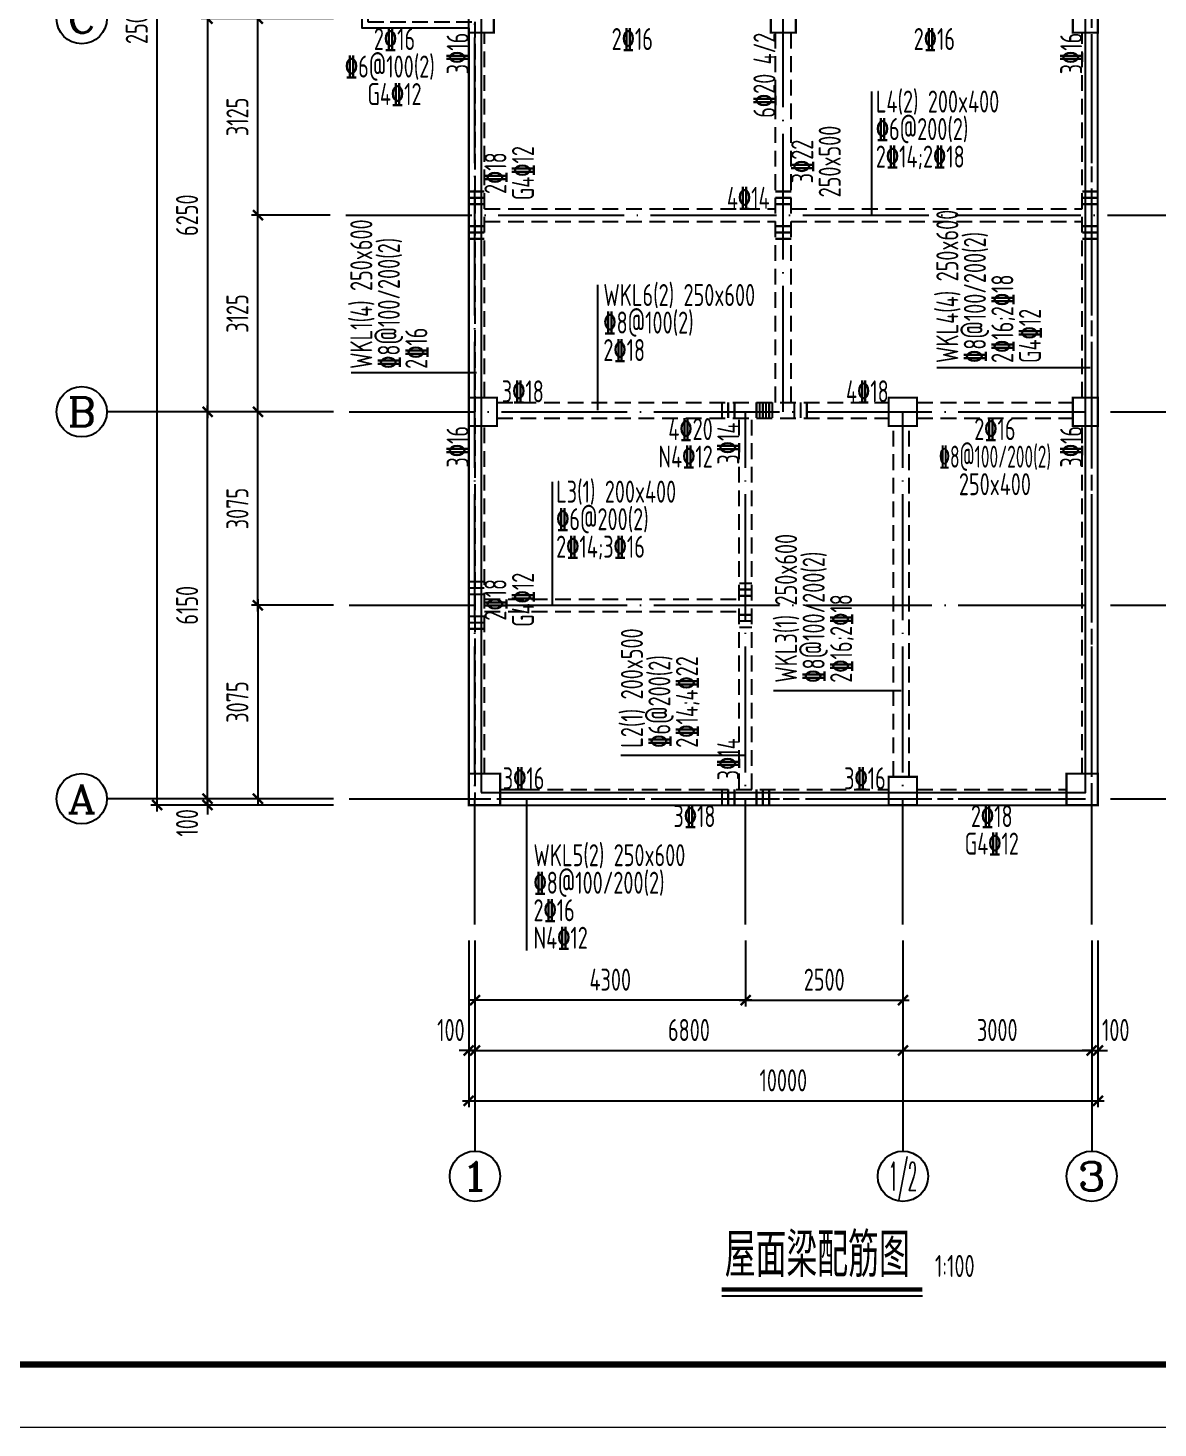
# Model space of a CAD drawing. Extents: x 287149 to 898857, y 100802 to 160212.
# Drawn here: x 807034 to 824991, y 100812 to 123062 of the extents above; entities that cross this region are included whole.
import ezdxf
from ezdxf.enums import TextEntityAlignment as Align

# ---------------------------------------------------------------- set-up
doc = ezdxf.new("R2010")
doc.units = 0
doc.header["$LTSCALE"] = 1000
for name, pattern in [('3', [3.75, 2.5, -1.25]), ('DASH', [0.35, 0.25, -0.1]), ('DOTE', [2.42, 2, -0.2, 0.02, -0.2])]:
    doc.linetypes.add(name, pattern=pattern)
doc.layers.get('0').update_dxf_attribs({"linetype": 'CONTINUOUS'})
doc.layers.get('DEFPOINTS').update_dxf_attribs({"linetype": 'CONTINUOUS'})
for name, color, linetype in [('AXIS', 8, 'DOTE'), ('AXIS_DIM', 3, 'CONTINUOUS'), ('AXIS_TEXT', 3, 'CONTINUOUS'), ('FRAME', 3, 'CONTINUOUS'), ('roof', 30, 'CONTINUOUS'), ('S_BEAM', 4, 'CONTINUOUS'), ('S_BEAMDASH', 134, '3'), ('S_BEAMDIMLOCAL', 7, 'CONTINUOUS'), ('S_BEAMDIMLOCALVER', 7, 'CONTINUOUS'), ('S_BEAMDIMMASS', 2, 'CONTINUOUS'), ('S_BEAMDIMMASSVER', 2, 'CONTINUOUS'), ('S_CL', 2, 'CONTINUOUS'), ('S_SUBBEAMHOOP', 1, 'CONTINUOUS'), ('TEXT', 7, 'CONTINUOUS'), ('填充', 8, 'CONTINUOUS'), ('第三道尺寸线', 4, 'CONTINUOUS')]:
    doc.layers.add(name, color=color, linetype=linetype)
doc.styles.add('_AXIS', font='complex.shx', dxfattribs={"bigfont": 'gbcbig.shx'})
doc.styles.add('COMPLEX', font='COMPLEX')
doc.styles.add('TSSD_Dimension', font='tssdeng.shx', dxfattribs={"width": 0.7, "bigfont": 'hztxt.shx'})
doc.styles.add('TSSD_Rein', font='tssdeng.shx', dxfattribs={"width": 0.7, "bigfont": 'hztxt.shx'})
doc.dimstyles.new('TSSD_100_100', dxfattribs={"dimtxt": 350, "dimasz": 150, "dimexe": 100, "dimexo": 250, "dimgap": 150, "dimtad": 1, "dimdec": 0, "dimzin": 0, "dimdsep": 46, "dimtxsty": 'TSSD_Dimension', "dimblk": 'ARCHTICK', "dimcen": 0, "dimdle": 100, "dimclrd": 3, "dimclre": 3, "dimclrt": 7, "dimadec": 0, "dimazin": 0, "dimtfac": 1, "dimtdec": 0, "dimtix": 1, "dimtmove": 2, "dimatfit": 3, "dimfxl": 100, "dimtolj": 1, "dimtzin": 0, "dimarcsym": 0})

# ---------------------------------------------------------------- blocks, each defined once
blk = doc.blocks.new('A$C2F0C53E4')
at = {"layer": 'FRAME'}
for points, const_width in [([(10, 42010), (10, 10), (59410, 10), (59410, 42010)], 20), ([(2510, 41010), (2510, 1010), (58410, 1010), (58410, 41010)], 100)]:
    blk.add_lwpolyline(points, close=True, dxfattribs=dict(at, const_width=const_width))
blk = doc.blocks.new('_ARCHTICK')
at = {"color": 0}
blk.add_lwpolyline([(-0.53033, -0.53033, 0.25, 0.25, 0), (0.53033, 0.53033, 0.5, 0.5, 0)], format="xyseb", dxfattribs=at)
blk = doc.blocks.new('*D340')
at = {"layer": 'AXIS_DIM', "color": 3, "lineweight": -2}
for p, q in [((809887.044864, 110711.708046), (809887.044864, 117061.708046)), ((811886.971394, 116961.708046), (809787.044864, 116961.708046)), ((811886.971394, 110811.708046), (809787.044864, 110811.708046))]:
    blk.add_line(p, q, dxfattribs=at)
at = {"layer": 'DEFPOINTS', "color": 0}
for p in [(809887.044864, 116961.708046), (812136.971394, 116961.708046), (812136.971394, 110811.708046)]:
    blk.add_point(p, dxfattribs=at)
at = {"layer": 'AXIS_DIM', "color": 3, "lineweight": -2, "xscale": 150, "yscale": 150, "zscale": 150}
for p, rotation in [((809887.044864, 116961.708046), 90), ((809887.044864, 110811.708046), 270)]:
    blk.add_blockref('_ARCHTICK', p, dxfattribs=dict(at, rotation=rotation))
at = {"layer": 'AXIS_DIM', "color": 7, "insert": (809562.044864, 113886.708046), "char_height": 350, "attachment_point": 5, "rotation": 90, "style": 'TSSD_Dimension'}
blk.add_mtext('\\A1;6150', dxfattribs=at)
blk = doc.blocks.new('*D341')
at = {"layer": 'AXIS_DIM', "color": 3, "lineweight": -2}
for p, q in [((809887.044864, 123311.708046), (809887.044864, 116861.708046)), ((811886.971394, 123211.708046), (809787.044864, 123211.708046)), ((811886.971394, 116961.708046), (809787.044864, 116961.708046))]:
    blk.add_line(p, q, dxfattribs=at)
at = {"layer": 'DEFPOINTS', "color": 0}
for p in [(812136.971394, 123211.708046), (809887.044864, 116961.708046), (812136.971394, 116961.708046)]:
    blk.add_point(p, dxfattribs=at)
at = {"layer": 'AXIS_DIM', "color": 3, "lineweight": -2, "xscale": 150, "yscale": 150, "zscale": 150}
for p, rotation in [((809887.044864, 123211.708046), 90), ((809887.044864, 116961.708046), 270)]:
    blk.add_blockref('_ARCHTICK', p, dxfattribs=dict(at, rotation=rotation))
at = {"layer": 'AXIS_DIM', "color": 7, "insert": (809562.044864, 120086.708046), "char_height": 350, "attachment_point": 5, "rotation": 90, "style": 'TSSD_Dimension'}
blk.add_mtext('\\A1;6250', dxfattribs=at)
blk = doc.blocks.new('*D344')
at = {"layer": 'AXIS_DIM', "color": 3, "lineweight": -2}
for p, q in [((809087.044864, 110611.708046), (809087.044864, 135811.708046)), ((811886.971394, 135711.708046), (808987.044864, 135711.708046)), ((811886.971394, 110711.708046), (808987.044864, 110711.708046))]:
    blk.add_line(p, q, dxfattribs=at)
at = {"layer": 'DEFPOINTS', "color": 0}
for p in [(809087.044864, 135711.708046), (812136.971394, 135711.708046), (812136.971394, 110711.708046)]:
    blk.add_point(p, dxfattribs=at)
at = {"layer": 'AXIS_DIM', "color": 3, "lineweight": -2, "xscale": 150, "yscale": 150, "zscale": 150}
for p, rotation in [((809087.044864, 135711.708046), 90), ((809087.044864, 110711.708046), 270)]:
    blk.add_blockref('_ARCHTICK', p, dxfattribs=dict(at, rotation=rotation))
at = {"layer": 'AXIS_DIM', "color": 7, "insert": (808762.044864, 123211.708046), "char_height": 350, "attachment_point": 5, "rotation": 90, "style": 'TSSD_Dimension'}
blk.add_mtext('\\A1;25000', dxfattribs=at)
blk = doc.blocks.new('*D345')
at = {"layer": 'AXIS_DIM', "color": 3, "lineweight": -2}
for p, q in [((811886.971394, 110811.708046), (809787.044864, 110811.708046)), ((809887.044864, 110811.708046), (809887.044864, 110961.708046)), ((809887.044864, 110811.708046), (809887.044864, 110711.708046)), ((811886.971394, 110711.708046), (809787.044864, 110711.708046)), ((809887.044864, 110711.708046), (809887.044864, 110561.708046))]:
    blk.add_line(p, q, dxfattribs=at)
at = {"layer": 'DEFPOINTS', "color": 0}
for p in [(812136.971394, 110811.708046), (809887.044864, 110711.708046), (812136.971394, 110711.708046)]:
    blk.add_point(p, dxfattribs=at)
at = {"layer": 'AXIS_DIM', "color": 3, "lineweight": -2, "xscale": 150, "yscale": 150, "zscale": 150}
for p, rotation in [((809887.044864, 110811.708046), 270), ((809887.044864, 110711.708046), 90)]:
    blk.add_blockref('_ARCHTICK', p, dxfattribs=dict(at, rotation=rotation))
at = {"layer": 'AXIS_DIM', "color": 7, "insert": (809562.044864, 110429.464456), "char_height": 350, "attachment_point": 5, "rotation": 90, "style": 'TSSD_Dimension'}
blk.add_mtext('\\A1;100', dxfattribs=at)
blk = doc.blocks.new('_AXISO')
blk.add_circle((0, 0), 0.5)
at = {"layer": 'AXIS_TEXT', "style": 'COMPLEX', "width": 1.041667}
blk.add_attdef('A', text='', height=0.56, dxfattribs=at).set_placement((-0.25, -0.28), (0.25, -0.28), align=Align.FIT)
blk = doc.blocks.new('*D350')
at = {"layer": 'AXIS_DIM', "color": 3, "lineweight": -2}
for p, q in [((814136.971394, 108561.708046), (814136.971394, 106711.784623)), ((820936.971394, 108561.708046), (820936.971394, 106711.784623)), ((814036.971394, 106811.784623), (821036.971394, 106811.784623))]:
    blk.add_line(p, q, dxfattribs=at)
at = {"layer": 'DEFPOINTS', "color": 0}
for p in [(814136.971394, 108811.708046), (820936.971394, 108811.708046), (820936.971394, 106811.784623)]:
    blk.add_point(p, dxfattribs=at)
at = {"layer": 'AXIS_DIM', "color": 3, "lineweight": -2, "xscale": 150, "yscale": 150, "zscale": 150, "rotation": 180}
blk.add_blockref('_ARCHTICK', (814136.971394, 106811.784623), dxfattribs=at)
at = {"layer": 'AXIS_DIM', "color": 3, "lineweight": -2, "xscale": 150, "yscale": 150, "zscale": 150}
blk.add_blockref('_ARCHTICK', (820936.971394, 106811.784623), dxfattribs=at)
at = {"layer": 'AXIS_DIM', "color": 7, "insert": (817536.971394, 107136.784623), "char_height": 350, "attachment_point": 5, "style": 'TSSD_Dimension'}
blk.add_mtext('\\A1;6800', dxfattribs=at)
blk = doc.blocks.new('*D351')
at = {"layer": 'AXIS_DIM', "color": 3, "lineweight": -2}
for p, q in [((820936.971394, 108561.708046), (820936.971394, 106711.784623)), ((823936.971394, 108561.708046), (823936.971394, 106711.784623)), ((820836.971394, 106811.784623), (824036.971394, 106811.784623))]:
    blk.add_line(p, q, dxfattribs=at)
at = {"layer": 'DEFPOINTS', "color": 0}
for p in [(820936.971394, 108811.708046), (823936.971394, 108811.708046), (823936.971394, 106811.784623)]:
    blk.add_point(p, dxfattribs=at)
at = {"layer": 'AXIS_DIM', "color": 3, "lineweight": -2, "xscale": 150, "yscale": 150, "zscale": 150, "rotation": 180}
blk.add_blockref('_ARCHTICK', (820936.971394, 106811.784623), dxfattribs=at)
at = {"layer": 'AXIS_DIM', "color": 3, "lineweight": -2, "xscale": 150, "yscale": 150, "zscale": 150}
blk.add_blockref('_ARCHTICK', (823936.971394, 106811.784623), dxfattribs=at)
at = {"layer": 'AXIS_DIM', "color": 7, "insert": (822436.971394, 107136.784623), "char_height": 350, "attachment_point": 5, "style": 'TSSD_Dimension'}
blk.add_mtext('\\A1;3000', dxfattribs=at)
blk = doc.blocks.new('*D352')
at = {"layer": 'AXIS_DIM', "color": 3, "lineweight": -2}
for p, q in [((814036.971394, 108561.708046), (814036.971394, 105911.784623)), ((824036.971394, 108561.708046), (824036.971394, 105911.784623)), ((813936.971394, 106011.784623), (824136.971394, 106011.784623))]:
    blk.add_line(p, q, dxfattribs=at)
at = {"layer": 'DEFPOINTS', "color": 0}
for p in [(814036.971394, 108811.708046), (824036.971394, 108811.708046), (824036.971394, 106011.784623)]:
    blk.add_point(p, dxfattribs=at)
at = {"layer": 'AXIS_DIM', "color": 3, "lineweight": -2, "xscale": 150, "yscale": 150, "zscale": 150, "rotation": 180}
blk.add_blockref('_ARCHTICK', (814036.971394, 106011.784623), dxfattribs=at)
at = {"layer": 'AXIS_DIM', "color": 3, "lineweight": -2, "xscale": 150, "yscale": 150, "zscale": 150}
blk.add_blockref('_ARCHTICK', (824036.971394, 106011.784623), dxfattribs=at)
at = {"layer": 'AXIS_DIM', "color": 7, "insert": (819036.971394, 106336.784623), "char_height": 350, "attachment_point": 5, "style": 'TSSD_Dimension'}
blk.add_mtext('\\A1;10000', dxfattribs=at)
blk = doc.blocks.new('*D353')
at = {"layer": 'AXIS_DIM', "color": 3, "lineweight": -2}
for p, q in [((823936.971394, 108561.708046), (823936.971394, 106711.784623)), ((824036.971394, 108561.708046), (824036.971394, 106711.784623)), ((823936.971394, 106811.784623), (823786.971394, 106811.784623)), ((823936.971394, 106811.784623), (824036.971394, 106811.784623)), ((824036.971394, 106811.784623), (824186.971394, 106811.784623))]:
    blk.add_line(p, q, dxfattribs=at)
at = {"layer": 'DEFPOINTS', "color": 0}
for p in [(823936.971394, 108811.708046), (824036.971394, 108811.708046), (824036.971394, 106811.784623)]:
    blk.add_point(p, dxfattribs=at)
at = {"layer": 'AXIS_DIM', "color": 3, "lineweight": -2, "xscale": 150, "yscale": 150, "zscale": 150}
blk.add_blockref('_ARCHTICK', (823936.971394, 106811.784623), dxfattribs=at)
at = {"layer": 'AXIS_DIM', "color": 3, "lineweight": -2, "xscale": 150, "yscale": 150, "zscale": 150, "rotation": 180}
blk.add_blockref('_ARCHTICK', (824036.971394, 106811.784623), dxfattribs=at)
at = {"layer": 'AXIS_DIM', "color": 7, "insert": (824319.214984, 107136.784623), "char_height": 350, "attachment_point": 5, "style": 'TSSD_Dimension'}
blk.add_mtext('\\A1;100', dxfattribs=at)
blk = doc.blocks.new('*D354')
at = {"layer": 'AXIS_DIM', "color": 3, "lineweight": -2}
for p, q in [((814036.971394, 108561.708046), (814036.971394, 106711.784623)), ((814136.971394, 108561.708046), (814136.971394, 106711.784623)), ((814036.971394, 106811.784623), (813886.971394, 106811.784623)), ((814136.971394, 106811.784623), (814036.971394, 106811.784623)), ((814136.971394, 106811.784623), (814286.971394, 106811.784623))]:
    blk.add_line(p, q, dxfattribs=at)
at = {"layer": 'DEFPOINTS', "color": 0}
for p in [(814036.971394, 108811.708046), (814136.971394, 108811.708046), (814036.971394, 106811.784623)]:
    blk.add_point(p, dxfattribs=at)
at = {"layer": 'AXIS_DIM', "color": 3, "lineweight": -2, "xscale": 150, "yscale": 150, "zscale": 150}
blk.add_blockref('_ARCHTICK', (814036.971394, 106811.784623), dxfattribs=at)
at = {"layer": 'AXIS_DIM', "color": 3, "lineweight": -2, "xscale": 150, "yscale": 150, "zscale": 150, "rotation": 180}
blk.add_blockref('_ARCHTICK', (814136.971394, 106811.784623), dxfattribs=at)
at = {"layer": 'AXIS_DIM', "color": 7, "insert": (813754.727804, 107136.784623), "char_height": 350, "attachment_point": 5, "style": 'TSSD_Dimension'}
blk.add_mtext('\\A1;100', dxfattribs=at)
blk = doc.blocks.new('*D355')
at = {"layer": 'DEFPOINTS', "color": 0}
for p in [(812136.971394, 113886.708046), (810687.044864, 110811.708046), (812136.971394, 110811.708046)]:
    blk.add_point(p, dxfattribs=at)
at = {"layer": '第三道尺寸线', "color": 3, "lineweight": -2}
for p, q in [((810687.044864, 113986.708046), (810687.044864, 110711.708046)), ((811886.971394, 113886.708046), (810587.044864, 113886.708046)), ((811886.971394, 110811.708046), (810587.044864, 110811.708046))]:
    blk.add_line(p, q, dxfattribs=at)
at = {"layer": '第三道尺寸线', "color": 3, "lineweight": -2, "xscale": 150, "yscale": 150, "zscale": 150}
for p, rotation in [((810687.044864, 113886.708046), 90), ((810687.044864, 110811.708046), 270)]:
    blk.add_blockref('_ARCHTICK', p, dxfattribs=dict(at, rotation=rotation))
at = {"layer": '第三道尺寸线', "color": 7, "insert": (810362.044864, 112349.208046), "char_height": 350, "attachment_point": 5, "rotation": 90, "style": 'TSSD_Dimension'}
blk.add_mtext('\\A1;3075', dxfattribs=at)
blk = doc.blocks.new('*D356')
at = {"layer": 'DEFPOINTS', "color": 0}
for p in [(810687.044864, 116961.708046), (812136.971394, 116961.708046), (812136.971394, 113886.708046)]:
    blk.add_point(p, dxfattribs=at)
at = {"layer": '第三道尺寸线', "color": 3, "lineweight": -2}
for p, q in [((810687.044864, 113786.708046), (810687.044864, 117061.708046)), ((811886.971394, 116961.708046), (810587.044864, 116961.708046)), ((811886.971394, 113886.708046), (810587.044864, 113886.708046))]:
    blk.add_line(p, q, dxfattribs=at)
at = {"layer": '第三道尺寸线', "color": 3, "lineweight": -2, "xscale": 150, "yscale": 150, "zscale": 150}
for p, rotation in [((810687.044864, 116961.708046), 90), ((810687.044864, 113886.708046), 270)]:
    blk.add_blockref('_ARCHTICK', p, dxfattribs=dict(at, rotation=rotation))
at = {"layer": '第三道尺寸线', "color": 7, "insert": (810362.044864, 115424.208046), "char_height": 350, "attachment_point": 5, "rotation": 90, "style": 'TSSD_Dimension'}
blk.add_mtext('\\A1;3075', dxfattribs=at)
blk = doc.blocks.new('*D357')
at = {"layer": 'DEFPOINTS', "color": 0}
for p in [(818436.971394, 108811.708046), (820936.971394, 108811.708046), (820936.971394, 107611.784623)]:
    blk.add_point(p, dxfattribs=at)
at = {"layer": '第三道尺寸线', "color": 3, "lineweight": -2}
for p, q in [((818436.971394, 108561.708046), (818436.971394, 107511.784623)), ((820936.971394, 108561.708046), (820936.971394, 107511.784623)), ((818336.971394, 107611.784623), (821036.971394, 107611.784623))]:
    blk.add_line(p, q, dxfattribs=at)
at = {"layer": '第三道尺寸线', "color": 3, "lineweight": -2, "xscale": 150, "yscale": 150, "zscale": 150, "rotation": 180}
blk.add_blockref('_ARCHTICK', (818436.971394, 107611.784623), dxfattribs=at)
at = {"layer": '第三道尺寸线', "color": 3, "lineweight": -2, "xscale": 150, "yscale": 150, "zscale": 150}
blk.add_blockref('_ARCHTICK', (820936.971394, 107611.784623), dxfattribs=at)
at = {"layer": '第三道尺寸线', "color": 7, "insert": (819686.971394, 107936.784623), "char_height": 350, "attachment_point": 5, "style": 'TSSD_Dimension'}
blk.add_mtext('\\A1;2500', dxfattribs=at)
blk = doc.blocks.new('*D358')
at = {"layer": 'DEFPOINTS', "color": 0}
for p in [(814136.971394, 108811.708046), (818436.971394, 108811.708046), (814136.971394, 107611.784623)]:
    blk.add_point(p, dxfattribs=at)
at = {"layer": '第三道尺寸线', "color": 3, "lineweight": -2}
for p, q in [((814136.971394, 108561.708046), (814136.971394, 107511.784623)), ((818436.971394, 108561.708046), (818436.971394, 107511.784623)), ((818536.971394, 107611.784623), (814036.971394, 107611.784623))]:
    blk.add_line(p, q, dxfattribs=at)
at = {"layer": '第三道尺寸线', "color": 3, "lineweight": -2, "xscale": 150, "yscale": 150, "zscale": 150, "rotation": 180}
blk.add_blockref('_ARCHTICK', (814136.971394, 107611.784623), dxfattribs=at)
at = {"layer": '第三道尺寸线', "color": 3, "lineweight": -2, "xscale": 150, "yscale": 150, "zscale": 150}
blk.add_blockref('_ARCHTICK', (818436.971394, 107611.784623), dxfattribs=at)
at = {"layer": '第三道尺寸线', "color": 7, "insert": (816286.971394, 107936.784623), "char_height": 350, "attachment_point": 5, "style": 'TSSD_Dimension'}
blk.add_mtext('\\A1;4300', dxfattribs=at)
blk = doc.blocks.new('*D359')
at = {"layer": 'DEFPOINTS', "color": 0}
for p in [(810687.044864, 123211.708046), (812087.044864, 123211.708046), (812087.044864, 120086.708046)]:
    blk.add_point(p, dxfattribs=at)
at = {"layer": '第三道尺寸线', "color": 3, "lineweight": -2}
for p, q in [((810687.044864, 119986.708046), (810687.044864, 123311.708046)), ((811837.044864, 123211.708046), (810587.044864, 123211.708046)), ((811837.044864, 120086.708046), (810587.044864, 120086.708046))]:
    blk.add_line(p, q, dxfattribs=at)
at = {"layer": '第三道尺寸线', "color": 3, "lineweight": -2, "xscale": 150, "yscale": 150, "zscale": 150}
for p, rotation in [((810687.044864, 123211.708046), 90), ((810687.044864, 120086.708046), 270)]:
    blk.add_blockref('_ARCHTICK', p, dxfattribs=dict(at, rotation=rotation))
at = {"layer": '第三道尺寸线', "color": 7, "insert": (810362.044864, 121649.208046), "char_height": 350, "attachment_point": 5, "rotation": 90, "style": 'TSSD_Dimension'}
blk.add_mtext('\\A1;3125', dxfattribs=at)
blk = doc.blocks.new('*D360')
at = {"layer": 'DEFPOINTS', "color": 0}
for p in [(810687.044864, 120086.708046), (812087.044864, 120086.708046), (812087.044864, 116961.708046)]:
    blk.add_point(p, dxfattribs=at)
at = {"layer": '第三道尺寸线', "color": 3, "lineweight": -2}
for p, q in [((810687.044864, 116861.708046), (810687.044864, 120186.708046)), ((811837.044864, 120086.708046), (810587.044864, 120086.708046)), ((811837.044864, 116961.708046), (810587.044864, 116961.708046))]:
    blk.add_line(p, q, dxfattribs=at)
at = {"layer": '第三道尺寸线', "color": 3, "lineweight": -2, "xscale": 150, "yscale": 150, "zscale": 150}
for p, rotation in [((810687.044864, 120086.708046), 90), ((810687.044864, 116961.708046), 270)]:
    blk.add_blockref('_ARCHTICK', p, dxfattribs=dict(at, rotation=rotation))
at = {"layer": '第三道尺寸线', "color": 7, "insert": (810362.044864, 118524.208046), "char_height": 350, "attachment_point": 5, "rotation": 90, "style": 'TSSD_Dimension'}
blk.add_mtext('\\A1;3125', dxfattribs=at)

msp = doc.modelspace()

# ---------------------------------------------------------------- linework, layer by layer
at = {"layer": 'AXIS'}
for p, q in [((814136.971, 108811.708), (814136.971, 137111.708)), ((819036.971, 116961.708), (819036.971, 137111.708)), ((823936.971, 108811.708), (823936.971, 137111.708)), ((812087.045, 120086.708), (825887.045, 120086.708)), ((812136.971, 116961.708), (825936.971, 116961.708)), ((818436.971, 108811.708), (818436.971, 116961.708)), ((820936.971, 108811.708), (820936.971, 116961.708)), ((812136.971, 113886.708), (825936.971, 113886.708)), ((812136.971, 110811.708), (825936.971, 110811.708))]:
    msp.add_line(p, q, dxfattribs=at)
at = {"layer": 'AXIS_TEXT'}
for p, q in [((811386.971, 116961.708), (808287.045, 116961.708)), ((811886.971, 110811.708), (808287.045, 110811.708)), ((814136.971, 108561.708), (814136.971, 105211.785)), ((820936.971, 108561.708), (820936.971, 105211.785)), ((823936.971, 108561.708), (823936.971, 105211.785))]:
    msp.add_line(p, q, dxfattribs=at)
at = {"layer": 'roof'}
for points in [[(814036.971, 110711.708), (824036.971, 110711.708), (824036.971, 135711.708), (812336.971, 135711.708), (812336.971, 123061.708), (814036.971, 123061.708)], [(814236.971, 110911.708), (823836.971, 110911.708), (823836.971, 135511.708), (812536.971, 135511.708), (812536.971, 123261.708), (814236.971, 123261.708)]]:
    msp.add_lwpolyline(points, close=True, dxfattribs=at)
at = {"layer": 'roof', "linetype": 'DASH'}
msp.add_lwpolyline([(814136.971, 110811.708), (823936.971, 110811.708), (823936.971, 135611.708), (812436.971, 135611.708), (812436.971, 123161.708), (814136.971, 123161.708)], close=True, dxfattribs=at)
at = {"layer": 'S_BEAM', "ltscale": 0.01}
for p, q in [((814036.971, 117186.708), (814036.971, 122986.708)), ((824036.971, 117186.708), (824036.971, 122986.708)), ((814036.971, 111211.708), (814036.971, 116736.708)), ((824036.971, 111211.708), (824036.971, 116736.708)), ((814536.971, 110711.708), (820711.971, 110711.708)), ((821161.971, 110711.708), (823536.971, 110711.708))]:
    msp.add_line(p, q, dxfattribs=at)
at = {"layer": 'S_BEAMDASH', "ltscale": 0.1}
for p, q in [((814286.971, 117186.708), (814286.971, 122986.708)), ((818911.971, 117111.708), (818911.971, 122986.708)), ((819161.971, 117111.708), (819161.971, 122986.708)), ((823786.971, 117186.708), (823786.971, 122986.708)), ((814286.971, 120186.708), (818911.971, 120186.708)), ((819161.971, 120186.708), (823786.971, 120186.708)), ((814286.971, 119986.708), (818911.971, 119986.708)), ((819161.971, 119986.708), (823786.971, 119986.708)), ((814486.971, 117111.708), (820711.971, 117111.708)), ((821161.971, 117111.708), (823636.971, 117111.708)), ((814486.971, 116861.708), (820711.971, 116861.708)), ((818336.971, 110961.708), (818336.971, 116861.708)), ((818536.971, 110961.708), (818536.971, 116861.708)), ((821161.971, 116861.708), (823636.971, 116861.708)), ((814286.971, 111211.708), (814286.971, 116736.708)), ((820786.971, 111161.708), (820786.971, 116736.708)), ((821036.971, 111161.708), (821036.971, 116736.708)), ((823786.971, 111211.708), (823786.971, 116736.708)), ((814286.971, 113986.708), (818336.971, 113986.708)), ((814286.971, 113786.708), (818336.971, 113786.708)), ((814536.971, 110961.708), (820711.971, 110961.708)), ((821161.971, 110961.708), (823536.971, 110961.708))]:
    msp.add_line(p, q, dxfattribs=at)
at = {"layer": 'S_BEAMDIMMASS', "ltscale": 0.01}
for p, q in [((820442.002, 120086.708), (820442.002, 122054.697)), ((816091.922, 116986.708), (816091.922, 118980.02)), ((815366.568, 113886.708), (815366.568, 115850.34)), ((814961.033, 108398.391), (814961.033, 110811.708))]:
    msp.add_line(p, q, dxfattribs=at)
at = {"layer": 'S_BEAMDIMMASSVER', "ltscale": 0.01}
for p, q in [((814161.971, 117582.218), (812171.869, 117582.218)), ((823911.971, 117662.324), (821477.947, 117662.324)), ((820911.971, 112529.894), (818879.388, 112529.894)), ((818436.971, 111500.21), (816455.673, 111500.21))]:
    msp.add_line(p, q, dxfattribs=at)
at = {"layer": 'S_CL', "ltscale": 0.01, "const_width": 35}
for points in [[(814436.971, 122986.708), (814436.971, 123436.708), (814036.971, 123436.708), (814036.971, 122986.708)], [(819236.971, 122986.708), (819236.971, 123436.708), (818836.971, 123436.708), (818836.971, 122986.708)], [(824036.971, 122986.708), (824036.971, 123436.708), (823636.971, 123436.708), (823636.971, 122986.708)], [(814486.971, 116736.708), (814486.971, 117186.708), (814036.971, 117186.708), (814036.971, 116736.708)], [(821161.971, 116736.708), (821161.971, 117186.708), (820711.971, 117186.708), (820711.971, 116736.708)], [(824036.971, 116736.708), (824036.971, 117186.708), (823636.971, 117186.708), (823636.971, 116736.708)], [(814536.971, 110711.708), (814536.971, 111211.708), (814036.971, 111211.708), (814036.971, 110711.708)], [(821161.971, 110711.708), (821161.971, 111161.708), (820711.971, 111161.708), (820711.971, 110711.708)], [(824036.971, 110711.708), (824036.971, 111211.708), (823536.971, 111211.708), (823536.971, 110711.708)]]:
    msp.add_lwpolyline(points, close=True, dxfattribs=at)
at = {"layer": 'S_SUBBEAMHOOP', "ltscale": 0.01, "const_width": 35}
for points in [[(814036.971, 120461.708), (814286.971, 120461.708)], [(814036.971, 120361.708), (814286.971, 120361.708)], [(818911.971, 120461.708), (819161.971, 120461.708)], [(818911.971, 120361.708), (819161.971, 120361.708)], [(823786.971, 120461.708), (824036.971, 120461.708)], [(823786.971, 120361.708), (824036.971, 120361.708)], [(814036.971, 120261.708), (814286.971, 120261.708)], [(818911.971, 120261.708), (819161.971, 120261.708)], [(823786.971, 120261.708), (824036.971, 120261.708)], [(814036.971, 119911.708), (814286.971, 119911.708)], [(818911.971, 119911.708), (819161.971, 119911.708)], [(823786.971, 119911.708), (824036.971, 119911.708)], [(814036.971, 119811.708), (814286.971, 119811.708)], [(814036.971, 119711.708), (814286.971, 119711.708)], [(818911.971, 119811.708), (819161.971, 119811.708)], [(818911.971, 119711.708), (819161.971, 119711.708)], [(823786.971, 119811.708), (824036.971, 119811.708)], [(823786.971, 119711.708), (824036.971, 119711.708)], [(818061.971, 117111.708), (818061.971, 116861.708)], [(818161.971, 117111.708), (818161.971, 116861.708)], [(818261.971, 117111.708), (818261.971, 116861.708)], [(818611.971, 117111.708), (818611.971, 116861.708)], [(818661.971, 117111.708), (818661.971, 116861.708)], [(818711.971, 117111.708), (818711.971, 116861.708)], [(818761.971, 117111.708), (818761.971, 116861.708)], [(818811.971, 117111.708), (818811.971, 116861.708)], [(818861.971, 117111.708), (818861.971, 116861.708)], [(819211.971, 117111.708), (819211.971, 116861.708)], [(819311.971, 117111.708), (819311.971, 116861.708)], [(819411.971, 117111.708), (819411.971, 116861.708)], [(814036.971, 114261.708), (814286.971, 114261.708)], [(814036.971, 114161.708), (814286.971, 114161.708)], [(818336.971, 114236.708), (818536.971, 114236.708)], [(818336.971, 114136.708), (818536.971, 114136.708)], [(814036.971, 114061.708), (814286.971, 114061.708)], [(818336.971, 114036.708), (818536.971, 114036.708)], [(814036.971, 113711.708), (814286.971, 113711.708)], [(818336.971, 113736.708), (818536.971, 113736.708)], [(814036.971, 113611.708), (814286.971, 113611.708)], [(814036.971, 113511.708), (814286.971, 113511.708)], [(818336.971, 113636.708), (818536.971, 113636.708)], [(818336.971, 113536.708), (818536.971, 113536.708)], [(818061.971, 110961.708), (818061.971, 110711.708)], [(818161.971, 110961.708), (818161.971, 110711.708)], [(818261.971, 110961.708), (818261.971, 110711.708)], [(818611.971, 110961.708), (818611.971, 110711.708)], [(818711.971, 110961.708), (818711.971, 110711.708)], [(818811.971, 110961.708), (818811.971, 110711.708)]]:
    msp.add_lwpolyline(points, dxfattribs=at)
at = {"layer": 'TEXT'}
msp.add_line((818057.674, 102911.785), (821246.283, 102911.785), dxfattribs=at)
at = {"layer": 'TEXT', "const_width": 70}
msp.add_lwpolyline([(821246.283, 103011.785), (818057.674, 103011.785)], dxfattribs=at)

# ---------------------------------------------------------------- block references
at = {"layer": 'AXIS_TEXT'}
ref = msp.add_blockref('_AXISO', (807887.045, 123211.708), dxfattribs=dict(at, xscale=800, yscale=800, zscale=800))
ref.add_attrib('A', 'C', dxfattribs={"height": 452.548, "style": '_AXIS', "width": 1.4}).set_placement((807660.771, 122985.434), (808113.319, 122985.434), align=Align.FIT)
ref = msp.add_blockref('_AXISO', (807887.045, 116961.708), dxfattribs=dict(at, xscale=800, yscale=800, zscale=800))
ref.add_attrib('A', 'B', dxfattribs={"height": 452.548, "style": '_AXIS', "width": 1.235294}).set_placement((807660.771, 116735.434), (808113.319, 116735.434), align=Align.FIT)
ref = msp.add_blockref('_AXISO', (807887.045, 110811.708), dxfattribs=dict(at, xscale=800, yscale=800, zscale=800))
ref.add_attrib('A', 'A', dxfattribs={"height": 452.548, "style": '_AXIS', "width": 1.166667}).set_placement((807660.771, 110585.434), (808113.319, 110585.434), align=Align.FIT)
ref = msp.add_blockref('_AXISO', (814136.971, 104811.785), dxfattribs=dict(at, xscale=800, yscale=800, zscale=800))
ref.add_attrib('A', '1', dxfattribs={"height": 452.548, "style": '_AXIS', "width": 2.333333}).set_placement((813910.697, 104585.51), (814363.246, 104585.51), align=Align.FIT)
ref = msp.add_blockref('_AXISO', (820936.971, 104811.785), dxfattribs=dict(at, xscale=800, yscale=800, zscale=800))
ref.add_attrib('A', '1/2', dxfattribs={"height": 452.5483, "style": '_AXIS', "width": 0.411765}).set_placement((820710.697, 104585.51), (821163.246, 104585.51), align=Align.FIT)
ref = msp.add_blockref('_AXISO', (823936.971, 104811.785), dxfattribs=dict(at, xscale=800, yscale=800, zscale=800))
ref.add_attrib('A', '3', dxfattribs={"height": 452.548, "style": '_AXIS', "width": 1.5}).set_placement((823710.697, 104585.51), (824163.246, 104585.51), align=Align.FIT)
at = {"layer": '填充'}
msp.add_blockref('A$C2F0C53E4', (775036.971, 100811.708), dxfattribs=at)

# ---------------------------------------------------------------- texts
at = {"layer": 'S_BEAMDIMLOCAL', "style": 'TSSD_Rein'}
for s, height, width, p in [('2%%13216', 350, 0.7, (812858.155, 123061.658)), ('2%%13216', 350, 0.7, (816636.971, 123061.658)), ('2%%13216', 350, 0.7, (821436.971, 123061.658)), ('%%1326@100(2)', 349.99999, 0.7, (812784.303, 122624.158)), ('G4%%13212', 350, 0.7, (812858.155, 122186.658)), ('4%%13220', 350, 0.7, (817562.68, 116861.658)), ('2%%13216', 350, 0.7, (822399.471, 116861.658)), ('N4%%13212', 350, 0.7, (817483.84, 116424.158)), ('%%1328@100/200(2)', 349.99999, 0.6, (822399.471, 116424.158)), ('250x400', 350, 0.7, (822399.471, 115986.658)), ('3%%13218', 350, 0.7, (817624.471, 110711.658)), ('2%%13218', 350, 0.7, (822349.471, 110711.658)), ('G4%%13212', 350, 0.7, (822349.471, 110274.158))]:
    msp.add_text(s, height=height, dxfattribs=dict(at, width=width)).set_placement(p, align=Align.TOP_CENTER)
at = {"layer": 'S_BEAMDIMLOCAL', "style": 'TSSD_Rein', "width": 0.7}
for s, p in [('4%%13214', (818819.037, 120186.758)), ('4%%13218', (820711.971, 117111.758)), ('3%%13216', (820664.743, 110961.758))]:
    msp.add_text(s, height=350, dxfattribs=at).set_placement(p, align=Align.RIGHT)
for s, p in [('3%%13218', (814563.143, 117111.758)), ('3%%13216', (814579.919, 110961.758))]:
    msp.add_text(s, height=350, dxfattribs=at).set_placement(p)
at = {"layer": 'S_BEAMDIMLOCALVER', "style": 'TSSD_Rein', "width": 0.7}
for s, height, p in [('3%%13216', 350, (814036.921, 122986.708)), ('6%%13220 4/2', 349.99999, (818911.921, 122986.708)), ('3%%13216', 350, (823786.921, 122986.708)), ('3%%13216', 350, (814036.921, 116736.708)), ('3%%13214', 350, (818336.921, 116790.265)), ('3%%13216', 350, (823786.921, 116736.708))]:
    msp.add_text(s, height=height, rotation=89.999998, dxfattribs=at).set_placement(p, align=Align.RIGHT)
for s, p in [('250x500', (819599.521, 120939.674)), ('3%%13222', (819162.021, 120939.674)), ('2%%13218', (814287.021, 120754.818)), ('G4%%13212', (814724.521, 120754.818)), ('G4%%13212', (814724.521, 113974.208)), ('2%%13218', (814287.021, 113974.208))]:
    msp.add_text(s, height=350, rotation=89.999998, dxfattribs=at).set_placement(p, align=Align.TOP_CENTER)
msp.add_text('3%%13214', height=350, rotation=89.999998, dxfattribs=at).set_placement((818336.921, 111105.761))
at = {"layer": 'S_BEAMDIMMASS', "style": 'TSSD_Rein', "width": 0.7}
for s, height, p in [('L4(2) 200x400', 349.99999, (820506.97, 121718.008)), ('%%1326@200(2)', 349.99999, (820506.97, 121280.508)), ('2%%13214;2%%13218', 349.99999, (820506.97, 120843.008)), ('WKL6(2) 250x600', 349.99999, (816176.971, 118643.008)), ('%%1328@100(2)', 349.99999, (816176.971, 118205.508)), ('2%%13218', 350, (816176.971, 117768.008)), ('L3(1) 200x400', 349.99999, (815426.971, 115518.008)), ('%%1326@200(2)', 349.99999, (815426.971, 115080.508)), ('2%%13214;3%%13216', 349.99999, (815426.971, 114643.008)), ('WKL5(2) 250x600', 349.99999, (815066.603, 109740.33)), ('%%1328@100/200(2)', 349.99999, (815066.603, 109302.83)), ('2%%13216', 350, (815066.603, 108865.33)), ('N4%%13212', 350, (815066.603, 108427.83))]:
    msp.add_text(s, height=height, dxfattribs=at).set_placement(p)
at = {"layer": 'S_BEAMDIMMASSVER', "style": 'TSSD_Rein', "width": 0.7}
for s, height, p in [('WKL4(4) 250x600', 349.99999, (821818.171, 117738.138)), ('WKL1(4) 250x600', 349.99999, (812505.671, 117644.01)), ('%%1328@100/200(2)', 349.99999, (812943.171, 117644.01)), ('%%1328@100/200(2)', 349.99999, (822255.671, 117738.138)), ('2%%13216;2%%13218', 349.99999, (822693.171, 117738.138)), ('G4%%13212', 350, (823130.671, 117738.138)), ('2%%13216', 350, (813380.671, 117644.01)), ('WKL3(1) 250x600', 349.99999, (819255.671, 112656.708)), ('%%1328@100/200(2)', 349.99999, (819693.171, 112656.708)), ('2%%13216;2%%13218', 349.99999, (820130.671, 112656.708)), ('L2(1) 200x500', 349.99999, (816805.671, 111622.663)), ('%%1326@200(2)', 349.99999, (817243.171, 111622.663)), ('2%%13214;4%%13222', 349.99999, (817680.671, 111622.663))]:
    msp.add_text(s, height=height, rotation=89.999998, dxfattribs=at).set_placement(p)
at = {"layer": 'TEXT', "linetype": 'ByBlock', "style": 'TSSD_Rein', "width": 0.7}
msp.add_text('屋面梁配筋图', height=700, dxfattribs=at).set_placement((821046.283, 103211.785), align=Align.RIGHT)
msp.add_text('1:100', height=350, dxfattribs=at).set_placement((821446.283, 103211.785))

# ---------------------------------------------------------------- dimensions: what is measured, and where the dimension line sits
at = {"layer": 'AXIS_DIM'}
for p1, p2, distance, picture, middle in [((812136.971, 110711.708), (812136.971, 135711.708), 3049.927, '*D344', (808762.045, 123211.708)), ((812136.971, 123211.708), (812136.971, 116961.708), -2249.927, '*D341', (809562.045, 120086.708)), ((812136.971, 110811.708), (812136.971, 116961.708), 2249.927, '*D340', (809562.045, 113886.708)), ((814036.971, 108811.708), (824036.971, 108811.708), -2799.923, '*D352', (819036.971, 106336.785)), ((814136.971, 108811.708), (820936.971, 108811.708), -1999.923, '*D350', (817536.971, 107136.785)), ((820936.971, 108811.708), (823936.971, 108811.708), -1999.923, '*D351', (822436.971, 107136.785))]:
    dim = msp.add_aligned_dim(p1=p1, p2=p2, distance=distance, dimstyle='TSSD_100_100', dxfattribs=at)
    dim.commit()
    dim.dimension.update_dxf_attribs({"geometry": picture, "text_midpoint": middle})
for base, p1, p2, angle, picture, middle in [((809887.045, 110711.708), (812136.971, 110811.708), (812136.971, 110711.708), 90, '*D345', (809562.045, 110429.464)), ((814036.971, 106811.785), (814136.971, 108811.708), (814036.971, 108811.708), 180, '*D354', (813754.728, 107136.785))]:
    dim = msp.add_linear_dim(base=base, p1=p1, p2=p2, angle=angle, dimstyle='TSSD_100_100', dxfattribs=at)
    dim.commit()
    dim.dimension.update_dxf_attribs({"geometry": picture, "text_midpoint": middle, "dimtype": 160})
dim = msp.add_linear_dim(base=(824036.971, 106811.785), p1=(823936.971, 108811.708), p2=(824036.971, 108811.708), dimstyle='TSSD_100_100', dxfattribs=at)
dim.commit()
dim.dimension.update_dxf_attribs({"geometry": '*D353', "text_midpoint": (824319.215, 107136.785), "dimtype": 160})
at = {"layer": '第三道尺寸线'}
for p1, p2, picture, middle in [((812087.045, 120086.708), (812087.045, 123211.708), '*D359', (810362.045, 121649.208)), ((812087.045, 116961.708), (812087.045, 120086.708), '*D360', (810362.045, 118524.208))]:
    dim = msp.add_aligned_dim(p1=p1, p2=p2, distance=1400, dimstyle='TSSD_100_100', dxfattribs=at)
    dim.commit()
    dim.dimension.update_dxf_attribs({"geometry": picture, "text_midpoint": middle})
for base, p1, p2, angle, picture, middle in [((810687.045, 116961.708), (812136.971, 113886.708), (812136.971, 116961.708), 90, '*D356', (810362.045, 115424.208)), ((810687.045, 110811.708), (812136.971, 113886.708), (812136.971, 110811.708), 90, '*D355', (810362.045, 112349.208)), ((814136.971, 107611.785), (818436.971, 108811.708), (814136.971, 108811.708), 180, '*D358', (816286.971, 107936.785)), ((820936.971, 107611.785), (818436.971, 108811.708), (820936.971, 108811.708), 180, '*D357', (819686.971, 107936.785))]:
    dim = msp.add_linear_dim(base=base, p1=p1, p2=p2, angle=angle, dimstyle='TSSD_100_100', dxfattribs=at)
    dim.commit()
    dim.dimension.update_dxf_attribs({"geometry": picture, "text_midpoint": middle})

doc.saveas('drawing.dxf')
